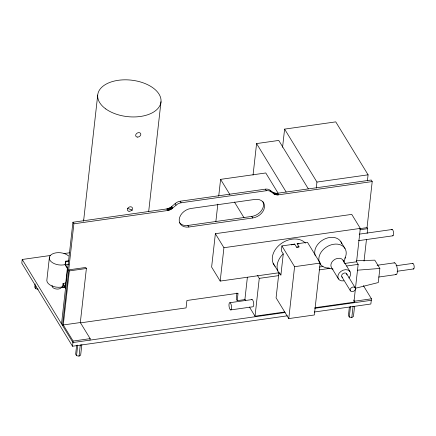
<?xml version="1.0" encoding="UTF-8"?>
<svg xmlns="http://www.w3.org/2000/svg" width="436" height="436" viewBox="0 0 436 436"><rect width="100%" height="100%" fill="white"/><g stroke="black" fill="none" stroke-linecap="round" stroke-linejoin="round"><path stroke-width="0.65" d="M50.5 255.48L22.214 259.48L21.8 263.191L72.523 346.244L287.351 315.828M35.12 283.961L34.749 287.27L35.638 288.725L38.15 289.161M35.638 288.725L35.937 286.076M49.448 257.044L46.952 279.296A10.638 6.131 6.4 0 0 51.481 285.765A10.638 6.131 6.4 0 0 62.964 286.757M65.749 283.057L63.057 283.438L62.642 287.144L62.958 287.667L64.98 287.378M68.921 260.712L65.553 261.191L65.138 264.897L67.357 268.532L65.275 287.073L63.057 283.438M62.958 287.667L63.291 284.697L65.509 288.332M67.754 268.309L65.536 264.679L65.869 261.709L65.553 261.191M61.525 323.85L72.921 222.251L167.342 208.86L170.776 207.34L175.119 203.656A7.308 5.45 -31.4 0 1 180.133 201.236L265.377 189.164A7.308 5.45 -31.4 0 1 270.004 190.221L273.645 192.777L276.844 193.355L371.259 180.014L372.208 181.567L367.003 227.995M62.479 325.409L73.875 223.81L72.921 222.251M72.523 346.244L73.106 341.056L63.275 324.962L69.34 270.903L68.708 269.868L85.756 267.453L86.388 268.494L80.322 322.547L90.154 338.641L89.985 340.124M97.719 95.048L83.581 221.123A31.817 18.339 6.4 0 1 83.756 219.94M76.611 345.628L75.646 354.234L76.534 355.689L79.041 356.125L80.665 355.106L81.854 344.511M76.534 355.689L77.722 345.094M79.041 356.125L80.306 344.865M148.676 211.607L161.004 101.713M215.864 221.564L217.82 204.146M218.719 196.107L220.6 179.365L265.775 172.967L278.195 193.306M344.473 263.486L356.566 261.774L360.31 228.404L351.754 214.387L215.368 233.696L211.624 267.072L220.185 281.084L279.307 272.713M220.185 281.084L223.93 247.713L215.368 233.696M236.944 293.041L236.268 299.107L237.217 300.666L245.277 299.527M237.217 300.666L238.051 293.254L186.908 300.491L186.074 307.909L80.611 322.842M253.049 175.109L256.586 143.575L278.751 140.436L308.307 188.832M247.386 277.291L244.89 299.581L245.588 300.726M284.626 312.002L255.033 316.193L259.273 278.37L257.523 275.508M282.572 147.281L284.61 129.116L335.753 121.873L368.088 174.82L367.412 180.875M278.92 272.571L276.086 297.832L288.768 318.596L314.34 314.977L320.16 263.066L307.478 242.302L297.134 243.768L299.036 246.88L296.594 247.223L294.692 244.111L281.907 245.92L281.356 250.831L283.258 253.948L280.898 275.023L279.912 274.249A19.179 14.306 -31.4 0 1 281.792 255.327L283.258 253.948M288.768 318.596L294.589 266.685L281.907 245.92M316.264 188.118L316.945 182.063L284.61 129.116M349.378 307.009L348.413 315.615L349.296 317.07L351.808 317.501L353.433 316.482L354.544 306.552M349.296 317.07L350.49 306.475M351.808 317.501L353.073 306.246M356.403 261.507L358.152 264.369L353.912 302.192L314.896 307.718M354.228 302.709L354.392 301.227L353.694 300.077M364.038 261.099L366.463 239.478M367.145 233.396L367.679 228.666L367.041 227.625L359.831 228.649M363.368 285.596L371.439 298.813L370.862 304.006L314.291 312.013M356.566 260.783L374.786 260.156L379.86 268.462L378.279 282.555L355.389 288.267M343.906 262.358L345.356 257.295M73.875 223.81L168.291 210.419L171.73 208.899L176.068 205.214A7.308 5.45 -31.4 0 1 181.087 202.789L266.325 190.723A7.308 5.45 -31.4 0 1 270.952 191.78L274.598 194.336L277.797 194.914L372.208 181.567M291.199 244.896L294.692 244.111M296.594 247.223L299.036 246.88M316.945 182.063L368.088 174.82M179.507 222.594A11.418 8.513 -31.4 0 0 187.905 225.461L251.834 216.414A11.418 8.513 -31.4 0 0 262.886 201.688M188.853 227.02L252.782 217.967A11.418 8.513 -31.4 0 0 264.478 207.193A11.418 8.513 -31.4 0 0 254.864 199.432L190.935 208.479A11.418 8.513 -31.4 0 0 179.24 219.259A11.418 8.513 -31.4 0 0 188.853 227.02L187.905 225.461M63.972 253.572L69.357 252.809M65.869 261.709L68.561 261.328M65.536 264.679L68.904 264.2M223.93 247.713L360.31 228.404M69.34 270.903L86.388 268.494M359.809 229.777L367.679 228.666M359.22 234.159L392.198 229.489M358.517 240.672L392.836 235.811M294.589 266.685L320.16 263.066M319.615 267.006L322.978 266.532M259.273 278.37L278.784 275.607M319.141 269.895L329.899 268.369M346.718 265.993L358.152 264.369M377.113 265.284L394.526 262.815M396.095 265.747L412.674 263.404M397.12 271.274L413.699 268.93M378.628 277.051L396.041 274.582M63.275 324.962L80.322 322.547M229.919 302.704L252.079 299.565M230.644 309.925A3.652 1.221 81.9 0 0 231.189 304.737A3.652 1.221 81.9 0 0 229.009 304.279A3.652 1.221 81.9 0 0 230.644 309.925L252.809 306.786A3.652 1.221 81.9 0 0 253.643 302.966A3.652 1.221 81.9 0 0 251.768 299.619M73.106 341.056L90.154 338.641M354.392 301.227L371.439 298.813M285.073 312.503L72.937 342.538L22.214 259.48M314.705 308.307L371.276 300.295M357.558 270.173L379.86 268.462M297.134 243.768L298.982 243.92M327.709 268.053L333.055 269.083M340.881 241.735L345.001 248.487M343.034 260.167L350.01 271.59M346.669 273.824L355.231 287.842A2.829 2.109 -31.4 0 1 352.555 291.613A2.829 2.109 -31.4 0 1 350.653 288.49A2.829 2.109 -31.4 0 1 355.231 287.842M341.835 276.773L350.397 290.785M256.586 143.575L286.141 191.971M338.5 279.007L331.524 267.584A6.851 5.107 -31.4 0 1 335.208 259.186A6.851 5.107 -31.4 0 1 343.579 261.393M277.438 193.295L278.386 194.854M276.844 193.355L277.797 194.914M276.261 193.371L277.214 194.93M275.694 193.344L276.647 194.903M275.143 193.268L276.097 194.827M274.615 193.148L275.568 194.707M274.113 192.985L275.067 194.543M273.645 192.777L274.598 194.336M273.209 192.527L274.157 194.085M272.811 192.243L273.759 193.797M270.004 190.221L270.952 191.78M265.377 189.164L266.325 190.723M251.834 216.414L252.782 217.967M279.945 273.465L280.898 275.023M273.1 263.197L277.923 271.088M220.6 179.365L229.827 194.472M234.437 202.026L244.018 217.717M249.436 307.026L255.033 316.193M180.133 201.236L181.087 202.789M175.119 203.656L176.068 205.214M171.762 206.55L172.71 208.103M171.283 206.958L172.236 208.517M170.776 207.34L171.73 208.899M170.242 207.689L171.195 209.247M169.691 208.005L170.64 209.563M169.119 208.283L170.067 209.836M168.53 208.517L169.484 210.076M167.936 208.713L168.89 210.266M167.342 208.86L168.291 210.419M166.743 208.969L167.697 210.528M314.885 254.281A14.611 10.9 -31.4 0 1 325.806 238.514A14.611 10.9 -31.4 0 1 341.786 243.844M315.402 255.932A14.611 10.9 -31.4 0 1 315.021 254.842M329.425 268.107A14.611 10.9 -31.4 0 1 319.435 255.583A14.611 10.9 -31.4 0 1 337.524 244.149A14.611 10.9 -31.4 0 1 344.887 258.33M343.846 280.828A6.851 5.107 -31.4 0 1 338.113 275.083A6.851 5.107 -31.4 0 1 347.497 269.868A6.851 5.107 -31.4 0 1 348.898 278.015M342.712 277.476A2.829 2.109 -31.4 0 1 343.154 273.492A2.829 2.109 -31.4 0 1 346.898 274.925M275.094 266.358A19.179 14.306 -31.4 0 1 280.566 244.062A19.179 14.306 -31.4 0 1 305.402 243.13M391.686 229.805A3.194 1.068 81.9 0 1 393.566 232.459A3.194 1.068 81.9 0 1 392.542 235.647M127.606 208.424A31.817 18.339 6.4 0 1 132.489 210.299M61.525 287.106A4.796 2.763 6.4 0 1 56.021 288.97A4.796 2.763 6.4 0 1 52.107 285.476M65.46 264.51A10.638 6.131 6.4 0 1 51.001 261.535A10.638 6.131 6.4 0 1 53.95 253.311A10.638 6.131 6.4 0 1 68.534 255.927M394.04 263.028A5.935 1.978 81.9 0 1 397.278 268.647A5.935 1.978 81.9 0 1 395.501 274.397M412.461 263.622A2.829 0.943 81.9 0 1 414.118 266.042A2.829 0.943 81.9 0 1 413.192 268.805M105.806 108.946A31.817 18.339 6.4 0 0 159.489 106.33A31.817 18.339 6.4 0 0 122.789 79.875A31.817 18.339 6.4 0 0 105.806 108.946M137.329 137.089A2.741 2.06 -30.2 0 0 140.784 133.956A2.741 2.06 -30.2 0 0 136.593 133.52A2.741 2.06 -30.2 0 0 137.329 137.089M129.007 211.253A2.741 2.06 -30.2 0 0 132.462 208.114A2.741 2.06 -30.2 0 0 128.271 207.678A2.741 2.06 -30.2 0 0 129.007 211.253"/></g></svg>
